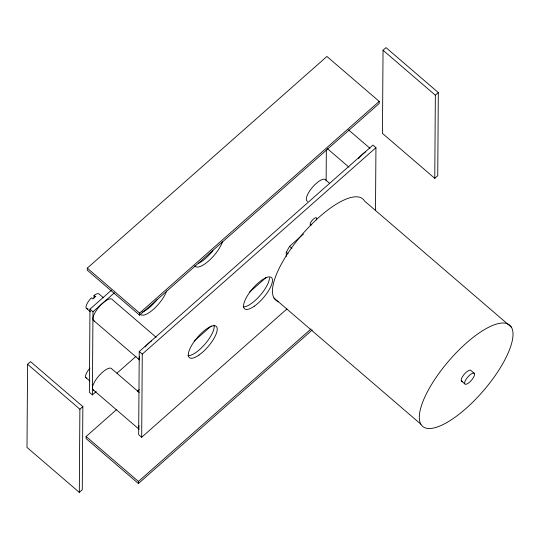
<?xml version="1.0" encoding="UTF-8"?>
<svg xmlns="http://www.w3.org/2000/svg" width="540" height="540" viewBox="0 0 540 540"><rect width="100%" height="100%" fill="white"/><g stroke="black" fill="none" stroke-linecap="round" stroke-linejoin="round"><path stroke-width="0.81" d="M27.581 364.271L27 447.417L79.306 492.365L82.276 489.74L82.856 406.593L30.55 361.651L27.581 364.271L79.886 409.219L79.306 492.365M116.465 409.698L86.117 436.509L86.103 438.588L138.409 483.53L312.275 329.947M87.291 268.137L87.278 270.216L139.583 315.164L379.202 103.491L379.215 101.412L326.909 56.471L87.291 268.137L139.603 313.085L139.583 315.164M111.436 290.196L89.957 309.17L89.377 392.31L92.394 394.902L96.188 391.561M92.394 394.902L92.975 311.762L114.453 292.795M94.001 298.053L94.021 295.556L94.541 295.097A9.639 3.301 -49.3 0 1 99.299 294.219L103.437 297.769M375.502 210.674L375.941 147.69L372.924 145.098L139.246 351.52L138.665 434.666L141.683 437.258L286.943 308.941M138.409 483.53L138.422 481.457L311.026 328.982M141.683 437.258L142.263 354.112L375.941 147.69M286.24 256.399L286.268 252.234L289.575 246.335L303.453 234.077M326.126 180.92L326.342 149.85M383.042 50.261L382.462 133.407L434.768 178.349L437.738 175.73L438.318 92.583L386.012 47.635L383.042 50.261L435.348 95.209L434.768 178.349M139.603 313.085L379.215 101.412M117.025 373.147L135.972 356.407M79.886 409.219L82.856 406.593M435.348 95.209L438.318 92.583M137.329 391.271L139.226 389.596M194.231 341.003L211.302 325.924M249.237 292.417L266.308 277.337M348.469 129.843L370.022 148.358M327.402 148.669L348.955 167.191M511.461 327.301A66.764 22.849 -49.3 0 0 433.208 381.827A66.764 22.849 -49.3 0 0 453.823 418.108A66.764 22.849 -49.3 0 0 511.461 327.301L364.608 201.11A66.764 22.849 -49.3 0 0 301.597 235.103A66.764 22.849 -49.3 0 0 278.633 301.766M329.603 183.323L325.796 180.056A14.114 4.833 -49.3 0 0 312.478 187.245A14.114 4.833 -49.3 0 0 307.618 201.339M474.431 373.498A7.142 2.444 -49.3 0 0 466.061 379.337A7.142 2.444 -49.3 0 0 468.268 383.218A7.142 2.444 -49.3 0 0 474.431 373.498L471.008 370.562A7.142 2.444 -49.3 0 0 463.685 374.922A7.142 2.444 -49.3 0 0 462.605 381.355M461.322 380.93L464.738 383.866M289.575 246.335L291.992 248.407M286.268 252.234L288.077 253.793M274.01 297.999L420.869 424.19M156.141 337.284L112.408 299.7A14.114 4.833 -49.3 0 0 99.083 306.889A14.114 4.833 -49.3 0 0 94.23 320.983M94.021 295.556L95.317 296.676L95.843 296.217L92.758 298.937L91.456 297.817L91.037 298.188A9.639 3.301 -49.3 0 0 87.953 308.786M89.957 309.17L92.975 311.762M139.246 351.52L142.263 354.112M86.218 308.212L90.356 311.762M93.251 320.186L139.523 359.944A14.114 4.833 -49.3 0 1 139.55 356.36M139.178 392.405L111.922 368.989A14.114 4.833 -49.3 0 0 98.604 376.178A14.114 4.833 -49.3 0 0 93.751 390.272M85.732 377.494L89.87 381.051M92.772 389.475L139.043 429.233A14.114 4.833 -49.3 0 1 139.064 425.642M86.117 436.509L138.422 481.457M86.4 378.041A9.639 3.301 -49.3 0 1 89.991 368.091M358.54 158.544A14.114 4.833 -49.3 0 1 365.607 151.801M145.118 346.93A14.114 4.833 -49.3 0 1 151.713 340.747M222.46 241.799A20.608 7.054 -49.3 0 1 208.285 261.266A20.608 7.054 -49.3 0 1 194.751 265.775M212.882 250.601A20.608 7.054 -49.3 0 1 198.423 263.372M166.644 290.972A19.757 6.764 -49.3 0 1 143.633 315.144L141.446 315.083A19.757 6.764 -49.3 0 1 140.076 313.97M157.336 299.315A19.757 6.764 -49.3 0 1 141.973 312.188M316.251 219.989A4.658 1.593 -49.3 0 0 316.582 219.146L316.703 218.457A4.658 1.593 -49.3 0 0 313.875 218.7A4.658 1.593 -49.3 0 0 310.277 223.54L310.163 224.228A4.658 1.593 -49.3 0 0 311.783 224.768M269.46 277.81A20.608 7.054 -49.3 0 1 259.281 296.386A20.608 7.054 -49.3 0 1 243.122 306.841M214.002 325.053A20.608 7.054 -49.3 0 1 205.22 343.845A20.608 7.054 -49.3 0 1 187.866 355.651M254.212 306.248A20.608 7.054 -49.3 0 0 272.005 278.222A20.608 7.054 -49.3 0 0 247.847 295.049A20.608 7.054 -49.3 0 0 254.212 306.248M198.963 355.057A20.608 7.054 -49.3 0 0 216.756 327.024A20.608 7.054 -49.3 0 0 192.598 343.859A20.608 7.054 -49.3 0 0 198.963 355.057"/></g></svg>
